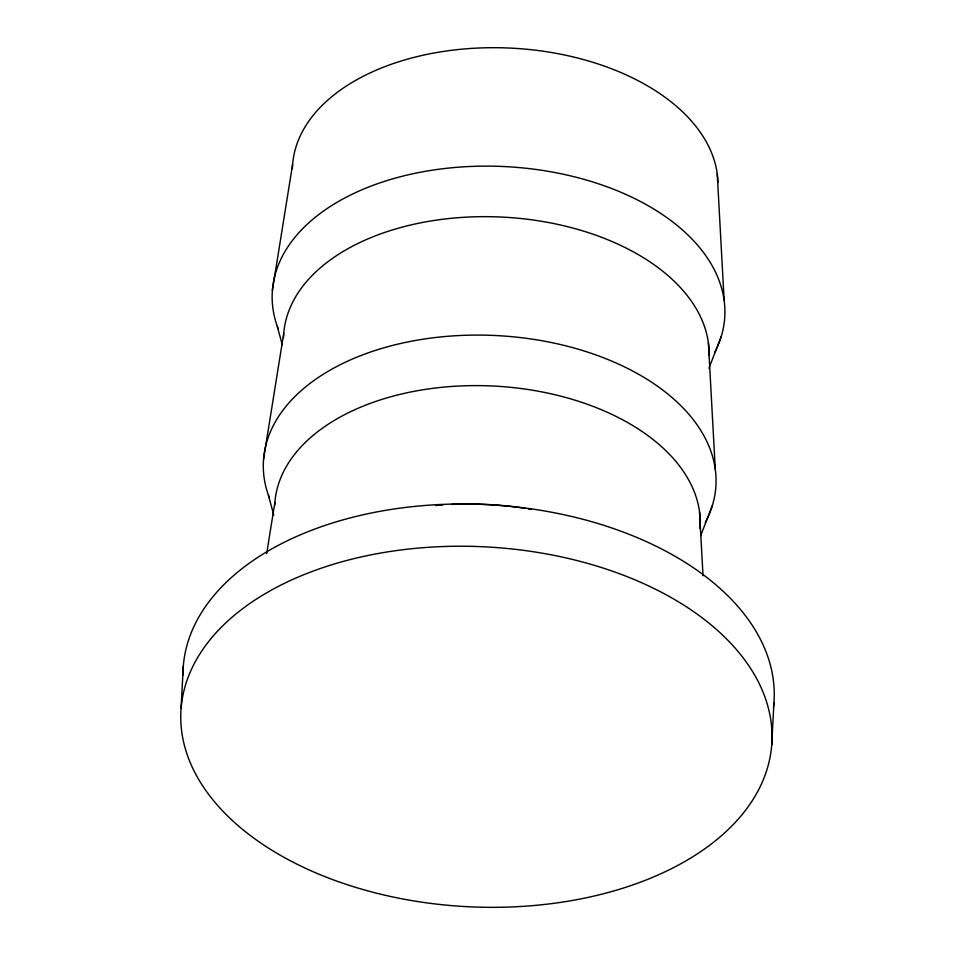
<?xml version="1.0" encoding="UTF-8"?>
<svg xmlns="http://www.w3.org/2000/svg" width="955" height="955" viewBox="0 0 955 955"><rect width="100%" height="100%" fill="white"/><g stroke="black" fill="none" stroke-linecap="round" stroke-linejoin="round"><path stroke-width="1.43" d="M181.08 708.467L183.3 666.232M771.7 745.091A295.895 180.137 3 0 0 340.923 562.065A295.895 180.137 3 0 0 316.559 873.18A295.895 180.137 3 0 0 771.7 745.091L773.92 702.844M272.39 290.356L292.6 164.475M263.532 459.319L283.742 333.438M266.672 553.625L274.897 502.402M708.968 368.212L721.323 336.232M700.648 535.791L712.478 505.195M277.308 326.431L282.262 344.779M268.451 495.394L273.799 515.151M717.241 173.846L724.141 300.324M708.395 342.809L715.283 469.287M699.538 511.773L703.023 575.746M269.394 497.937A226.586 137.938 3 0 1 498.331 335.671A226.586 137.938 3 0 1 705.315 522.481M283.528 337.676A212.989 129.665 3 0 1 499.489 216.964A212.989 129.665 3 0 1 709.099 355.57M278.251 328.974A226.586 137.938 3 0 1 506.055 166.648A226.586 137.938 3 0 1 714.853 352.216M292.385 168.713A212.989 129.665 3 0 1 504.861 47.869A212.989 129.665 3 0 1 717.945 182.357M274.718 505.219A212.989 129.665 3 0 1 495.275 386.142A212.989 129.665 3 0 1 700.027 528.76M182.966 675.054A295.895 180.137 3 0 1 489.044 504.706A295.895 180.137 3 0 1 773.478 707.237M435.587 505.529A226.586 137.938 3 0 1 442.869 504.944M451.679 504.431A226.586 137.938 3 0 1 525.381 508.406M528.282 508.872A226.586 137.938 3 0 1 531.171 509.361"/></g></svg>
